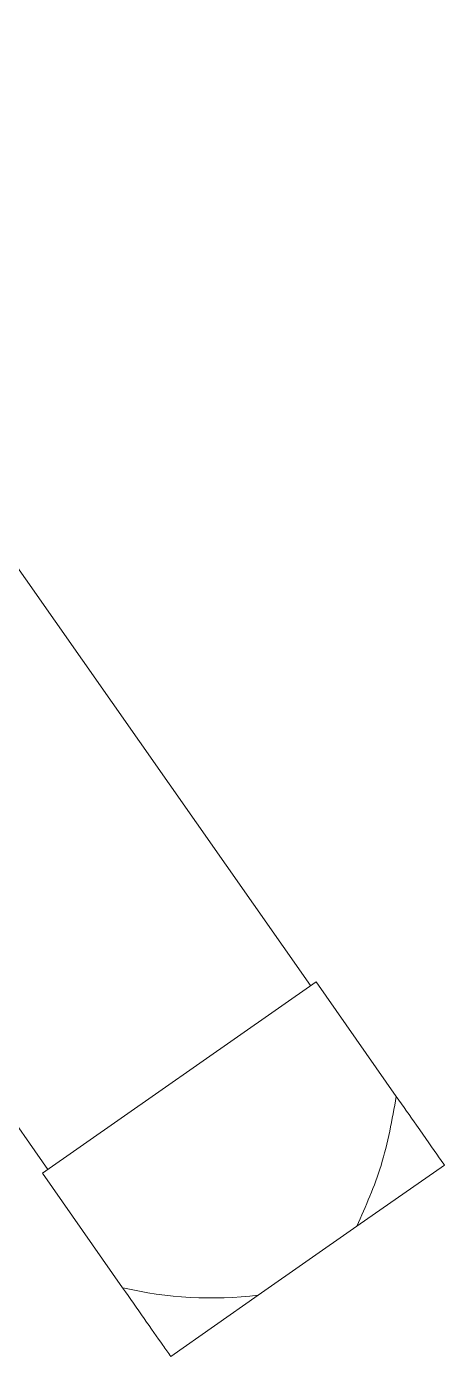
# Model space of a CAD drawing. Extents: x 8 to 113, y 2 to 87.
# Drawn here: x 19.222 to 19.847, y 47.203 to 49.196 of the extents above; entities that cross this region are included whole.
import ezdxf

# ---------------------------------------------------------------- set-up
doc = ezdxf.new("R2010")
doc.units = 0
doc.header["$MEASUREMENT"] = 0
doc.layers.add('OBJECT', color=7, linetype='CONTINUOUS')

msp = doc.modelspace()

# ---------------------------------------------------------------- linework, layer by layer
at = {"layer": 'OBJECT', "linetype": 'Continuous', "lineweight": 15}
for p, q in [((19.6468, 47.7587), (18.6408, 49.1955)), ((18.2476, 48.9202), (19.2536, 47.4834)), ((19.655, 47.7645), (19.2454, 47.4777)), ((19.7752, 47.5928), (19.655, 47.7645)), ((19.3656, 47.306), (19.2454, 47.4777)), ((19.8472, 47.49), (19.7161, 47.3983)), ((19.7161, 47.3983), (19.5686, 47.295)), ((19.4376, 47.2033), (19.5686, 47.295))]:
    msp.add_line(p, q, dxfattribs=at)
msp.add_arc((19.4985, 47.8793), 0.5885, 256.9512, 276.8414, dxfattribs=at)
for points, knots in [([(19.7161, 47.3983), (19.7294, 47.4283), (19.757, 47.4907), (19.769, 47.5579), (19.7752, 47.5928)], [0, 0, 0, 0, 0.480505, 1, 1, 1, 1]), ([(19.7752, 47.5928), (19.7855, 47.5781), (19.809, 47.5446), (19.8334, 47.5096), (19.8447, 47.4936), (19.8472, 47.49)], [0, 0, 0, 0, 0.376951, 0.863751, 1, 1, 1, 1]), ([(19.4376, 47.2033), (19.4338, 47.2087), (19.4226, 47.2246), (19.3981, 47.2596), (19.3765, 47.2905), (19.3656, 47.306)], [0, 0, 0, 0, 0.205667, 0.600108, 1, 1, 1, 1])]:
    msp.add_open_spline(points, degree=3, knots=knots, dxfattribs=at)

doc.saveas('drawing.dxf')
